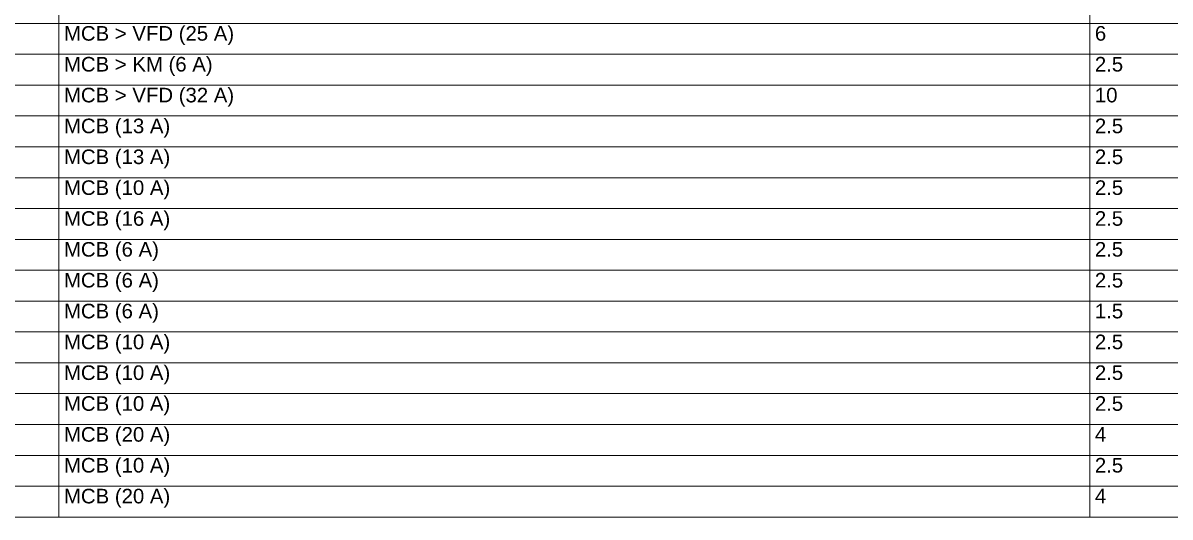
# Model space of a CAD drawing. Header units: millimetres. Extents: x 0 to 420, y 0 to 297.
# Drawn here: x 205.9 to 341.3, y 90.2 to 148.4 of the extents above; entities that cross this region are included whole.
import ezdxf
from ezdxf.enums import TextEntityAlignment as Align

# ---------------------------------------------------------------- set-up
doc = ezdxf.new("R2010")
doc.units = ezdxf.units.MM
doc.layers.add('291-E-DIAGRAMA', color=5, linetype='Continuous')
doc.layers.add('291-E-TEXTOS', color=7, linetype='Continuous')
doc.styles.add('ARIAL', font='arial.ttf')

msp = doc.modelspace()

# ---------------------------------------------------------------- linework, layer by layer
at = {"layer": '291-E-DIAGRAMA', "color": 7, "lineweight": 15}
for p, q in [((210.14, 276.99), (210.14, 90.15)), ((331.86, 276.99), (331.86, 90.15)), ((30, 148.39), (400.02, 148.39)), ((30, 144.75), (400.02, 144.75)), ((30, 141.11), (400.02, 141.11)), ((30, 137.47), (400.02, 137.47)), ((30, 133.83), (400.02, 133.83)), ((30, 130.19), (400.02, 130.19)), ((30, 126.55), (400.02, 126.55)), ((30, 122.91), (400.02, 122.91)), ((30, 119.27), (400.02, 119.27)), ((30, 115.63), (400.02, 115.63)), ((30, 111.99), (400.02, 111.99)), ((30, 108.35), (400.02, 108.35)), ((30, 104.71), (400.02, 104.71)), ((30, 101.07), (400.02, 101.07)), ((30, 97.43), (400.02, 97.43)), ((30, 93.79), (400.02, 93.79)), ((30, 90.15), (400.02, 90.15))]:
    msp.add_line(p, q, dxfattribs=at)

# ---------------------------------------------------------------- texts
at = {"layer": '291-E-TEXTOS', "color": 7, "style": 'ARIAL'}
for s, p in [('MCB > VFD (25 A)', (210.75, 145.84)), ('6', (332.47, 145.84)), ('MCB > KM (6 A)', (210.75, 142.2)), ('2.5', (332.47, 142.2)), ('MCB > VFD (32 A)', (210.75, 138.56)), ('10', (332.47, 138.56)), ('MCB (13 A)', (210.75, 134.92)), ('2.5', (332.47, 134.92)), ('MCB (13 A)', (210.75, 131.28)), ('2.5', (332.47, 131.28)), ('MCB (10 A)', (210.75, 127.64)), ('2.5', (332.47, 127.64)), ('MCB (16 A)', (210.75, 124)), ('2.5', (332.47, 124)), ('MCB (6 A)', (210.75, 120.36)), ('2.5', (332.47, 120.36)), ('MCB (6 A)', (210.75, 116.72)), ('2.5', (332.47, 116.72)), ('MCB (6 A)', (210.75, 113.08)), ('1.5', (332.47, 113.08)), ('MCB (10 A)', (210.75, 109.44)), ('2.5', (332.47, 109.44)), ('MCB (10 A)', (210.75, 105.81)), ('2.5', (332.47, 105.81)), ('MCB (10 A)', (210.75, 102.17)), ('2.5', (332.47, 102.17)), ('MCB (20 A)', (210.75, 98.53)), ('4', (332.47, 98.53)), ('MCB (10 A)', (210.75, 94.89)), ('2.5', (332.47, 94.89)), ('MCB (20 A)', (210.75, 91.25)), ('4', (332.47, 91.25))]:
    msp.add_text(s, height=1.72, dxfattribs=at).set_placement(p, align=Align.BOTTOM_LEFT)

doc.saveas('drawing.dxf')
